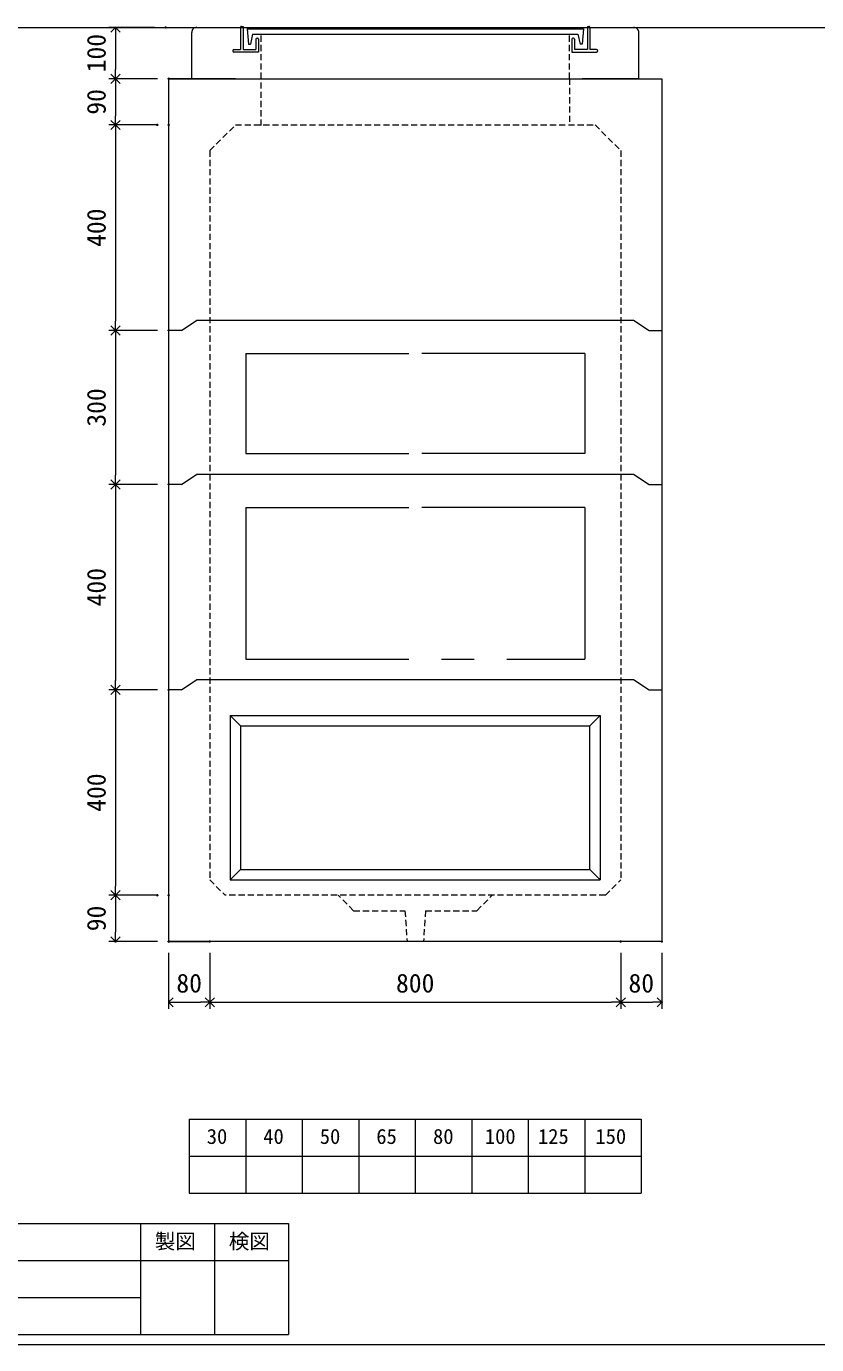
# Model space of a CAD drawing. Units: millimetres, scale not verified. Extents: x -4890 to 18490, y -2273 to 2273.
# Drawn here: x 308 to 1847, y -2002 to 565 of the extents above; entities that cross this region are included whole.
import ezdxf
from ezdxf.enums import TextEntityAlignment as Align

# ---------------------------------------------------------------- set-up
doc = ezdxf.new("R2010")
doc.units = ezdxf.units.MM
doc.header["$LTSCALE"] = 10
doc.header["$PDMODE"] = 32
doc.header["$PDSIZE"] = 2
doc.linetypes.add('DASHED1', pattern=[1.8, 1.2, -0.6])
doc.linetypes.add('USER2', pattern=[50.8, 31.75, -6.35, 6.35, -6.35])
doc.layers.add('0-1_Defpoints', color=7, linetype='Continuous')
for name, color, linetype, lineweight in [('0-2_waku', 7, 'Continuous', 18), ('0-3_gaikei', 7, 'Continuous', 18), ('0-4_kakure', 7, 'DASHED1', 5), ('0-5_sunpou', 7, 'Continuous', 5), ('0-9_uchigawa', 6, 'Continuous', 18), ('0-B_futa', 3, 'Continuous', 18), ('0-C_GL', 4, 'Continuous', 18), ('0-E_文字１', 7, 'Continuous', 18), ('1-3_uchigawa2', 6, 'USER2', 18)]:
    doc.layers.add(name, color=color, linetype=linetype, lineweight=lineweight)
doc.styles.add('ＭＳ ゴシック', font='')
doc.styles.get('ＭＳ ゴシック').set_extended_font_data('MS Gothic')

# ---------------------------------------------------------------- blocks, each defined once
blk = doc.blocks.new('_Open90')
at = {"layer": '0-5_sunpou'}
blk.add_line((0, 0), (-1, 0), dxfattribs=at)
blk.add_lwpolyline([(-0.5, 0.5), (0, 0), (-0.5, -0.5)], dxfattribs=at)
blk = doc.blocks.new('D44')
at = {"layer": '0-1_Defpoints'}
for p in [(2026.77, 2794.36), (1928.83, 2694.36), (2032.32, 2694.36)]:
    blk.add_point(p, dxfattribs=at)
at = {"layer": '0-5_sunpou'}
for p, q in [((2004.77, 2794.36), (1915.83, 2794.36)), ((1928.83, 2776.36), (1928.83, 2712.36)), ((2010.32, 2694.36), (1915.83, 2694.36))]:
    blk.add_line(p, q, dxfattribs=at)
at = {"layer": '0-5_sunpou', "xscale": 18, "yscale": 18}
for p, rotation in [((1928.83, 2794.36), 90), ((1928.83, 2694.36), 270)]:
    blk.add_blockref('_Open90', p, dxfattribs=dict(at, rotation=rotation))
at = {"layer": '0-5_sunpou', "style": 'ＭＳ ゴシック'}
blk.add_text('100', height=36.66, rotation=90, dxfattribs=at).set_placement((1920.83, 2706.86), align=Align.BOTTOM_LEFT)
blk = doc.blocks.new('D45')
at = {"layer": '0-1_Defpoints'}
for p in [(2032.32, 2694.36), (1928.83, 2604.36), (2032.32, 2604.36)]:
    blk.add_point(p, dxfattribs=at)
at = {"layer": '0-5_sunpou'}
for p, q in [((2010.32, 2694.36), (1915.83, 2694.36)), ((1928.83, 2676.36), (1928.83, 2622.36)), ((2010.32, 2604.36), (1915.83, 2604.36))]:
    blk.add_line(p, q, dxfattribs=at)
at = {"layer": '0-5_sunpou', "xscale": 18, "yscale": 18}
for p, rotation in [((1928.83, 2694.36), 90), ((1928.83, 2604.36), 270)]:
    blk.add_blockref('_Open90', p, dxfattribs=dict(at, rotation=rotation))
at = {"layer": '0-5_sunpou', "style": 'ＭＳ ゴシック'}
blk.add_text('90', height=36.66, rotation=90, dxfattribs=at).set_placement((1920.83, 2624.36), align=Align.BOTTOM_LEFT)
blk = doc.blocks.new('D46')
at = {"layer": '0-1_Defpoints'}
for p in [(2010.32, 2604.36), (1928.83, 2204.36), (2032.32, 2204.36)]:
    blk.add_point(p, dxfattribs=at)
at = {"layer": '0-5_sunpou'}
for p, q in [((1988.32, 2604.36), (1915.83, 2604.36)), ((1928.83, 2586.36), (1928.83, 2222.36)), ((2010.32, 2204.36), (1915.83, 2204.36))]:
    blk.add_line(p, q, dxfattribs=at)
at = {"layer": '0-5_sunpou', "xscale": 18, "yscale": 18}
for p, rotation in [((1928.83, 2604.36), 90), ((1928.83, 2204.36), 270)]:
    blk.add_blockref('_Open90', p, dxfattribs=dict(at, rotation=rotation))
at = {"layer": '0-5_sunpou', "style": 'ＭＳ ゴシック'}
blk.add_text('400', height=36.66, rotation=90, dxfattribs=at).set_placement((1920.83, 2366.86), align=Align.BOTTOM_LEFT)
blk = doc.blocks.new('D47')
at = {"layer": '0-1_Defpoints'}
for p in [(2032.32, 2204.36), (1928.83, 1904.36), (2032.32, 1904.36)]:
    blk.add_point(p, dxfattribs=at)
at = {"layer": '0-5_sunpou'}
for p, q in [((2010.32, 2204.36), (1915.83, 2204.36)), ((1928.83, 2186.36), (1928.83, 1922.36)), ((2010.32, 1904.36), (1915.83, 1904.36))]:
    blk.add_line(p, q, dxfattribs=at)
at = {"layer": '0-5_sunpou', "xscale": 18, "yscale": 18}
for p, rotation in [((1928.83, 2204.36), 90), ((1928.83, 1904.36), 270)]:
    blk.add_blockref('_Open90', p, dxfattribs=dict(at, rotation=rotation))
at = {"layer": '0-5_sunpou', "style": 'ＭＳ ゴシック'}
blk.add_text('300', height=36.66, rotation=90, dxfattribs=at).set_placement((1920.83, 2016.86), align=Align.BOTTOM_LEFT)
blk = doc.blocks.new('D48')
at = {"layer": '0-1_Defpoints'}
for p in [(2032.32, 1904.36), (1928.83, 1504.36), (2032.32, 1504.36)]:
    blk.add_point(p, dxfattribs=at)
at = {"layer": '0-5_sunpou'}
for p, q in [((2010.32, 1904.36), (1915.83, 1904.36)), ((1928.83, 1886.36), (1928.83, 1522.36)), ((2010.32, 1504.36), (1915.83, 1504.36))]:
    blk.add_line(p, q, dxfattribs=at)
at = {"layer": '0-5_sunpou', "xscale": 18, "yscale": 18}
for p, rotation in [((1928.83, 1904.36), 90), ((1928.83, 1504.36), 270)]:
    blk.add_blockref('_Open90', p, dxfattribs=dict(at, rotation=rotation))
at = {"layer": '0-5_sunpou', "style": 'ＭＳ ゴシック'}
blk.add_text('400', height=36.66, rotation=90, dxfattribs=at).set_placement((1920.83, 1666.86), align=Align.BOTTOM_LEFT)
blk = doc.blocks.new('D49')
at = {"layer": '0-1_Defpoints'}
for p in [(2032.32, 1014.36), (2112.32, 1014.36), (2112.32, 895.97)]:
    blk.add_point(p, dxfattribs=at)
at = {"layer": '0-5_sunpou'}
for p, q in [((2032.32, 992.36), (2032.32, 882.97)), ((2112.32, 992.36), (2112.32, 882.97)), ((2050.32, 895.97), (2094.32, 895.97))]:
    blk.add_line(p, q, dxfattribs=at)
at = {"layer": '0-5_sunpou', "xscale": 18, "yscale": 18, "rotation": 180}
blk.add_blockref('_Open90', (2032.32, 895.97), dxfattribs=at)
at = {"layer": '0-5_sunpou', "xscale": 18, "yscale": 18}
blk.add_blockref('_Open90', (2112.32, 895.97), dxfattribs=at)
at = {"layer": '0-5_sunpou', "style": 'ＭＳ ゴシック'}
blk.add_text('80', height=36.66, dxfattribs=at).set_placement((2047.32, 903.97), align=Align.BOTTOM_LEFT)
blk = doc.blocks.new('D50')
at = {"layer": '0-1_Defpoints'}
for p in [(2112.32, 1014.36), (2912.32, 1014.36), (2912.32, 895.97)]:
    blk.add_point(p, dxfattribs=at)
at = {"layer": '0-5_sunpou'}
for p, q in [((2112.32, 992.36), (2112.32, 882.97)), ((2912.32, 992.36), (2912.32, 882.97)), ((2130.32, 895.97), (2894.32, 895.97))]:
    blk.add_line(p, q, dxfattribs=at)
at = {"layer": '0-5_sunpou', "xscale": 18, "yscale": 18, "rotation": 180}
blk.add_blockref('_Open90', (2112.32, 895.97), dxfattribs=at)
at = {"layer": '0-5_sunpou', "xscale": 18, "yscale": 18}
blk.add_blockref('_Open90', (2912.32, 895.97), dxfattribs=at)
at = {"layer": '0-5_sunpou', "style": 'ＭＳ ゴシック'}
blk.add_text('800', height=36.66, dxfattribs=at).set_placement((2474.82, 903.97), align=Align.BOTTOM_LEFT)
blk = doc.blocks.new('D51')
at = {"layer": '0-1_Defpoints'}
for p in [(2912.32, 1014.36), (2992.32, 1014.36), (2992.32, 895.97)]:
    blk.add_point(p, dxfattribs=at)
at = {"layer": '0-5_sunpou'}
for p, q in [((2912.32, 992.36), (2912.32, 882.97)), ((2992.32, 992.36), (2992.32, 882.97)), ((2930.32, 895.97), (2974.32, 895.97))]:
    blk.add_line(p, q, dxfattribs=at)
at = {"layer": '0-5_sunpou', "xscale": 18, "yscale": 18, "rotation": 180}
blk.add_blockref('_Open90', (2912.32, 895.97), dxfattribs=at)
at = {"layer": '0-5_sunpou', "xscale": 18, "yscale": 18}
blk.add_blockref('_Open90', (2992.32, 895.97), dxfattribs=at)
at = {"layer": '0-5_sunpou', "style": 'ＭＳ ゴシック'}
blk.add_text('80', height=36.66, dxfattribs=at).set_placement((2927.32, 903.97), align=Align.BOTTOM_LEFT)
blk = doc.blocks.new('D62')
at = {"layer": '0-1_Defpoints'}
for p in [(2032.32, 1504.36), (1928.83, 1104.36), (2032.32, 1104.36)]:
    blk.add_point(p, dxfattribs=at)
at = {"layer": '0-5_sunpou'}
for p, q in [((2010.32, 1504.36), (1915.83, 1504.36)), ((1928.83, 1486.36), (1928.83, 1122.36)), ((2010.32, 1104.36), (1915.83, 1104.36))]:
    blk.add_line(p, q, dxfattribs=at)
at = {"layer": '0-5_sunpou', "xscale": 18, "yscale": 18}
for p, rotation in [((1928.83, 1504.36), 90), ((1928.83, 1104.36), 270)]:
    blk.add_blockref('_Open90', p, dxfattribs=dict(at, rotation=rotation))
at = {"layer": '0-5_sunpou', "style": 'ＭＳ ゴシック'}
blk.add_text('400', height=36.66, rotation=90, dxfattribs=at).set_placement((1920.83, 1266.86), align=Align.BOTTOM_LEFT)
blk = doc.blocks.new('D63')
at = {"layer": '0-1_Defpoints'}
for p in [(2010.32, 1104.36), (1928.83, 1014.36), (2032.32, 1014.36)]:
    blk.add_point(p, dxfattribs=at)
at = {"layer": '0-5_sunpou'}
for p, q in [((1988.32, 1104.36), (1915.83, 1104.36)), ((1928.83, 1086.36), (1928.83, 1032.36)), ((2010.32, 1014.36), (1915.83, 1014.36))]:
    blk.add_line(p, q, dxfattribs=at)
at = {"layer": '0-5_sunpou', "xscale": 18, "yscale": 18}
for p, rotation in [((1928.83, 1104.36), 90), ((1928.83, 1014.36), 270)]:
    blk.add_blockref('_Open90', p, dxfattribs=dict(at, rotation=rotation))
at = {"layer": '0-5_sunpou', "style": 'ＭＳ ゴシック'}
blk.add_text('90', height=36.66, rotation=90, dxfattribs=at).set_placement((1920.83, 1034.36), align=Align.BOTTOM_LEFT)

msp = doc.modelspace()

# ---------------------------------------------------------------- linework, layer by layer
at = {"layer": '0-2_waku'}
for p, q in [((625.32, -1562.65), (625.32, -1706.65)), ((625.32, -1562.65), (625.32, -1706.65)), ((625.32, -1562.65), (625.32, -1706.65)), ((625.32, -1562.65), (625.32, -1706.65)), ((625.32, -1562.65), (1505.32, -1562.65)), ((735.32, -1562.65), (735.32, -1706.65)), ((845.32, -1562.65), (845.32, -1706.65)), ((845.32, -1562.65), (845.32, -1706.65)), ((955.32, -1562.65), (955.32, -1706.65)), ((1065.32, -1562.65), (1065.32, -1706.65)), ((1175.32, -1562.65), (1175.32, -1706.65)), ((1285.32, -1562.65), (1285.32, -1706.65)), ((1395.32, -1562.65), (1395.32, -1706.65)), ((1505.32, -1562.65), (1505.32, -1706.65)), ((625.32, -1634.65), (1505.32, -1634.65)), ((625.32, -1706.65), (1505.32, -1706.65)), ((-1209.68, -1765.65), (818.32, -1765.65)), ((530.32, -1765.65), (530.32, -1981.65)), ((530.32, -1765.65), (530.32, -1981.65)), ((674.32, -1765.65), (674.32, -1981.65)), ((818.32, -1765.65), (818.32, -1981.65)), ((-1209.68, -1837.65), (818.32, -1837.65)), ((-1209.68, -1909.65), (530.32, -1909.65)), ((-1229.68, -2001.65), (4890.32, -2001.65)), ((-1229.68, -2001.65), (4890.32, -2001.65)), ((-1209.68, -1981.65), (818.32, -1981.65))]:
    msp.add_line(p, q, dxfattribs=at)
at = {"layer": '0-3_gaikei'}
for p, q in [((630.32, 463.35), (630.32, 553.35)), ((640.32, 563.35), (725.31, 563.35)), ((1405.32, 563.35), (1490.32, 563.35)), ((1500.32, 463.35), (1500.32, 553.35)), ((585.32, 463.35), (585.32, -1216.65)), ((630.32, 463.35), (740.32, 463.35)), ((665.32, 463.35), (1465.32, 463.35)), ((1500.32, 463.35), (1390.32, 463.35)), ((1545.32, 463.35), (1545.32, -1216.65)), ((610.32, -26.65), (640.32, -6.65)), ((610.32, -26.65), (640.32, -6.65)), ((610.32, -26.65), (640.32, -6.65)), ((610.32, -26.65), (640.32, -6.65)), ((640.32, -6.65), (1490.32, -6.65)), ((1490.32, -6.65), (1520.32, -26.65)), ((1490.32, -6.65), (1520.32, -26.65)), ((1490.32, -6.65), (1520.32, -26.65)), ((1490.32, -6.65), (1520.32, -26.65)), ((610.32, -26.65), (585.32, -26.65)), ((610.32, -26.65), (585.32, -26.65)), ((610.32, -26.65), (585.32, -26.65)), ((610.32, -26.65), (585.32, -26.65)), ((1520.32, -26.65), (1545.32, -26.65)), ((1520.32, -26.65), (1545.32, -26.65)), ((1520.32, -26.65), (1545.32, -26.65)), ((1520.32, -26.65), (1545.32, -26.65)), ((610.32, -326.65), (640.32, -306.65)), ((610.32, -326.65), (640.32, -306.65)), ((610.32, -326.65), (640.32, -306.65)), ((610.32, -326.65), (640.32, -306.65)), ((640.32, -306.65), (1490.32, -306.65)), ((1490.32, -306.65), (1520.32, -326.65)), ((1490.32, -306.65), (1520.32, -326.65)), ((1490.32, -306.65), (1520.32, -326.65)), ((1490.32, -306.65), (1520.32, -326.65)), ((610.32, -326.65), (585.32, -326.65)), ((610.32, -326.65), (585.32, -326.65)), ((610.32, -326.65), (585.32, -326.65)), ((610.32, -326.65), (585.32, -326.65)), ((1520.32, -326.65), (1545.32, -326.65)), ((1520.32, -326.65), (1545.32, -326.65)), ((1520.32, -326.65), (1545.32, -326.65)), ((1520.32, -326.65), (1545.32, -326.65)), ((610.32, -726.65), (640.32, -706.65)), ((610.32, -726.65), (640.32, -706.65)), ((640.32, -706.65), (1490.32, -706.65)), ((1490.32, -706.65), (1520.32, -726.65)), ((1490.32, -706.65), (1520.32, -726.65)), ((610.32, -726.65), (585.32, -726.65)), ((610.32, -726.65), (585.32, -726.65)), ((1520.32, -726.65), (1545.32, -726.65)), ((1520.32, -726.65), (1545.32, -726.65)), ((1545.32, -1216.65), (585.32, -1216.65)), ((585.32, -1216.65), (665.32, -1216.65))]:
    msp.add_line(p, q, dxfattribs=at)
at = {"layer": '0-3_gaikei', "lineweight": 5}
for p, q in [((640.32, -6.65), (1490.32, -6.65)), ((640.32, -6.65), (1490.32, -6.65)), ((640.32, -6.65), (1490.32, -6.65)), ((640.32, -6.65), (1490.32, -6.65)), ((640.32, -306.65), (1490.32, -306.65)), ((640.32, -306.65), (1490.32, -306.65)), ((640.32, -306.65), (1490.32, -306.65)), ((640.32, -306.65), (1490.32, -306.65)), ((640.32, -706.65), (1490.32, -706.65)), ((640.32, -706.65), (1490.32, -706.65)), ((640.32, -706.65), (1490.32, -706.65)), ((640.32, -706.65), (1490.32, -706.65)), ((640.32, -706.65), (1490.32, -706.65)), ((640.32, -706.65), (1490.32, -706.65))]:
    msp.add_line(p, q, dxfattribs=at)
at = {"layer": '0-3_gaikei'}
msp.add_lwpolyline([(715.32, 463.35), (585.32, 463.35), (1545.32, 463.35)], dxfattribs=at)
for centre, radius, start, end in [((639.74, 553.93), 9.44, 86.47383, 183.52617), ((1490.65, 553.68), 9.68, 358.04251, 91.95749)]:
    msp.add_arc(centre, radius, start, end, dxfattribs=at)
at = {"layer": '0-4_kakure'}
for p, q in [((765.32, 463.35), (765.32, 549.85)), ((1365.32, 463.35), (1365.32, 549.85)), ((765.32, 372.12), (765.32, 462.12)), ((1365.32, 463.35), (1365.32, 372.12)), ((665.32, 323.35), (715.32, 373.35)), ((715.32, 373.35), (1415.32, 373.35)), ((715.32, 373.35), (1415.32, 373.35)), ((715.32, 373.35), (1415.32, 373.35)), ((1415.32, 373.35), (1465.32, 323.35)), ((665.32, 323.35), (665.32, -1096.65)), ((1465.32, 323.35), (1465.32, -1096.65)), ((665.32, -1096.65), (695.32, -1126.65)), ((1435.32, -1126.65), (1465.32, -1096.65)), ((1435.32, -1126.65), (695.32, -1126.65)), ((945.32, -1156.65), (915.32, -1126.65)), ((945.32, -1156.65), (915.32, -1126.65)), ((1185.32, -1156.65), (1215.32, -1126.65)), ((1185.32, -1156.65), (1215.32, -1126.65)), ((945.32, -1156.65), (1045.32, -1156.65)), ((945.32, -1156.65), (1045.32, -1156.65)), ((1045.32, -1156.65), (1049.32, -1216.65)), ((1085.32, -1156.65), (1081.32, -1216.65)), ((1085.32, -1156.65), (1185.32, -1156.65))]:
    msp.add_line(p, q, dxfattribs=at)
at = {"layer": '0-9_uchigawa'}
for p, q in [((705.32, -776.65), (725.32, -796.65)), ((705.32, -776.65), (705.32, -1076.65)), ((705.32, -776.65), (1425.32, -776.65)), ((705.32, -776.65), (705.32, -1096.58)), ((705.32, -776.65), (725.32, -796.65)), ((705.32, -776.65), (725.32, -796.65)), ((705.32, -776.65), (705.32, -1076.65)), ((705.32, -776.65), (1425.32, -776.65)), ((705.32, -776.65), (705.32, -1096.58)), ((705.32, -776.65), (725.32, -796.65)), ((705.32, -776.65), (725.32, -796.65)), ((705.32, -776.65), (705.32, -1076.65)), ((705.32, -776.65), (1425.32, -776.65)), ((705.32, -776.65), (705.32, -1096.58)), ((705.32, -776.65), (725.32, -796.65)), ((1425.32, -776.65), (1405.32, -796.65)), ((1425.32, -776.65), (1405.32, -796.65)), ((1425.32, -776.65), (1405.32, -796.65)), ((1425.32, -776.65), (1425.32, -1096.58)), ((1425.32, -776.65), (1425.32, -1096.58)), ((1425.32, -776.65), (1425.32, -1096.58)), ((725.32, -796.65), (725.32, -1056.65)), ((725.32, -796.65), (725.32, -1056.65)), ((725.32, -796.65), (725.32, -1056.65)), ((725.32, -796.65), (725.32, -1056.65)), ((725.32, -796.65), (725.32, -1076.58)), ((725.32, -796.65), (725.32, -1056.65)), ((725.32, -796.65), (725.32, -1056.65)), ((725.32, -796.65), (725.32, -1056.65)), ((725.32, -796.65), (725.32, -1056.65)), ((725.32, -796.65), (725.32, -1076.58)), ((725.32, -796.65), (725.32, -1056.65)), ((725.32, -796.65), (725.32, -1056.65)), ((725.32, -796.65), (725.32, -1056.65)), ((725.32, -796.65), (725.32, -1056.65)), ((725.32, -796.65), (725.32, -1076.58)), ((1405.32, -1076.58), (1405.32, -796.65)), ((1405.32, -1076.58), (1405.32, -796.65)), ((1405.32, -1076.58), (1405.32, -796.65)), ((705.32, -1096.58), (725.32, -1076.58)), ((705.32, -1096.58), (725.32, -1076.58)), ((705.32, -1096.58), (725.32, -1076.58)), ((725.32, -1076.58), (1405.32, -1076.58)), ((725.32, -1076.58), (1405.32, -1076.58)), ((725.32, -1076.58), (1405.32, -1076.58)), ((1425.32, -1096.58), (1405.32, -1076.58)), ((1425.32, -1096.58), (1405.32, -1076.58)), ((1425.32, -1096.58), (1405.32, -1076.58)), ((705.32, -1096.58), (1425.32, -1096.58)), ((705.32, -1096.58), (1425.32, -1096.58)), ((705.32, -1096.58), (1425.32, -1096.58)), ((725.32, -1096.58), (1425.32, -1096.58)), ((725.32, -1096.58), (1425.32, -1096.58)), ((725.32, -1096.58), (1425.32, -1096.58))]:
    msp.add_line(p, q, dxfattribs=at)
for points in [[(705.32, -776.65), (725.32, -796.65), (725.32, -1056.65)], [(705.32, -776.65), (725.32, -796.65), (1405.32, -796.65)], [(705.32, -776.65), (725.32, -796.65), (725.32, -1056.65)], [(705.32, -776.65), (725.32, -796.65), (1405.32, -796.65)], [(705.32, -776.65), (725.32, -796.65), (725.32, -1056.65)], [(705.32, -776.65), (725.32, -796.65), (1405.32, -796.65)]]:
    msp.add_lwpolyline(points, dxfattribs=at)
at = {"layer": '0-B_futa'}
for p, q in [((727.31, 565.35), (730.31, 565.35)), ((730.31, 565.35), (730.31, 520.35)), ((1400.32, 565.35), (1400.32, 520.35)), ((1400.32, 565.35), (1403.32, 565.35)), ((725.31, 563.35), (725.31, 520.35)), ((738.13, 560.85), (1392.46, 560.85)), ((738.13, 560.85), (740.62, 530.85)), ((748.65, 549.85), (744.33, 530.85)), ((748.65, 549.85), (1381.98, 549.85)), ((755.31, 540.35), (755.31, 520.35)), ((757.31, 542.35), (758.31, 542.35)), ((760.31, 540.35), (760.31, 515.35)), ((1370.32, 540.35), (1370.32, 515.35)), ((1373.32, 542.35), (1372.32, 542.35)), ((1375.32, 540.35), (1375.32, 520.35)), ((1381.98, 549.85), (1386.3, 530.85)), ((1392.46, 560.85), (1390.21, 530.85)), ((1405.32, 563.35), (1405.32, 520.35)), ((710.31, 518.35), (710.31, 517.35)), ((712.31, 520.35), (725.31, 520.35)), ((760.31, 515.35), (712.31, 515.35)), ((730.31, 520.35), (755.31, 520.35)), ((740.62, 530.85), (744.33, 530.85)), ((1370.32, 515.35), (1418.32, 515.35)), ((1400.32, 520.35), (1375.32, 520.35)), ((1390.21, 530.85), (1386.3, 530.85)), ((1418.32, 520.35), (1405.32, 520.35)), ((1420.32, 518.35), (1420.32, 517.35))]:
    msp.add_line(p, q, dxfattribs=at)
for centre, start, end in [((727.31, 563.35), 90, 180), ((1403.32, 563.35), 0, 90), ((757.31, 540.35), 90, 180), ((758.31, 540.35), 0, 90), ((1372.32, 540.35), 90, 180), ((1373.32, 540.35), 0, 90), ((712.31, 518.35), 90, 180), ((712.31, 517.35), 180, 270), ((1418.32, 518.35), 0, 90), ((1418.32, 517.35), 270, 0)]:
    msp.add_arc(centre, 2, start, end, dxfattribs=at)
at = {"layer": '0-C_GL'}
msp.add_line((-1229.68, 563.35), (4890.32, 563.35), dxfattribs=at)
msp.add_line((-1229.68, 563.35), (4890.32, 563.35), dxfattribs=at)
at = {"layer": '1-3_uchigawa2'}
for p, q in [((735.32, -71.65), (1065.32, -71.65)), ((1395.32, -71.65), (1065.32, -71.65)), ((735.32, -371.65), (1065.32, -371.65)), ((735.32, -371.65), (735.32, -666.65)), ((1395.32, -371.65), (1065.32, -371.65)), ((1395.32, -371.65), (1395.32, -666.65)), ((735.32, -666.65), (1395.32, -666.65))]:
    msp.add_line(p, q, dxfattribs=at)
for points in [[(735.32, -71.65), (735.32, -266.65), (1065.32, -266.65)], [(1395.32, -71.65), (1395.32, -266.65), (1065.32, -266.65)]]:
    msp.add_lwpolyline(points, dxfattribs=at)

# ---------------------------------------------------------------- block references
at = {"layer": '0-5_sunpou'}
for name in ['D44', 'D45', 'D46', 'D47', 'D48', 'D62', 'D63', 'D49', 'D50', 'D51']:
    msp.add_blockref(name, (-1447, -2231.01), dxfattribs=at)

# ---------------------------------------------------------------- texts
at = {"layer": '0-E_文字１', "style": 'ＭＳ ゴシック'}
for s, p in [('30', (659.51, -1619.64)), ('40', (769.51, -1619.64)), ('50', (879.51, -1619.64)), ('65', (989.51, -1619.64)), ('80', (1099.92, -1619.64)), ('100', (1200.79, -1619.64)), ('125', (1304.18, -1619.64)), ('150', (1415.94, -1619.64)), ('製図', (558.38, -1823.9)), ('検図', (702.38, -1823.9))]:
    msp.add_text(s, height=29.33, dxfattribs=at).set_placement(p, align=Align.BOTTOM_LEFT)

doc.saveas('drawing.dxf')
